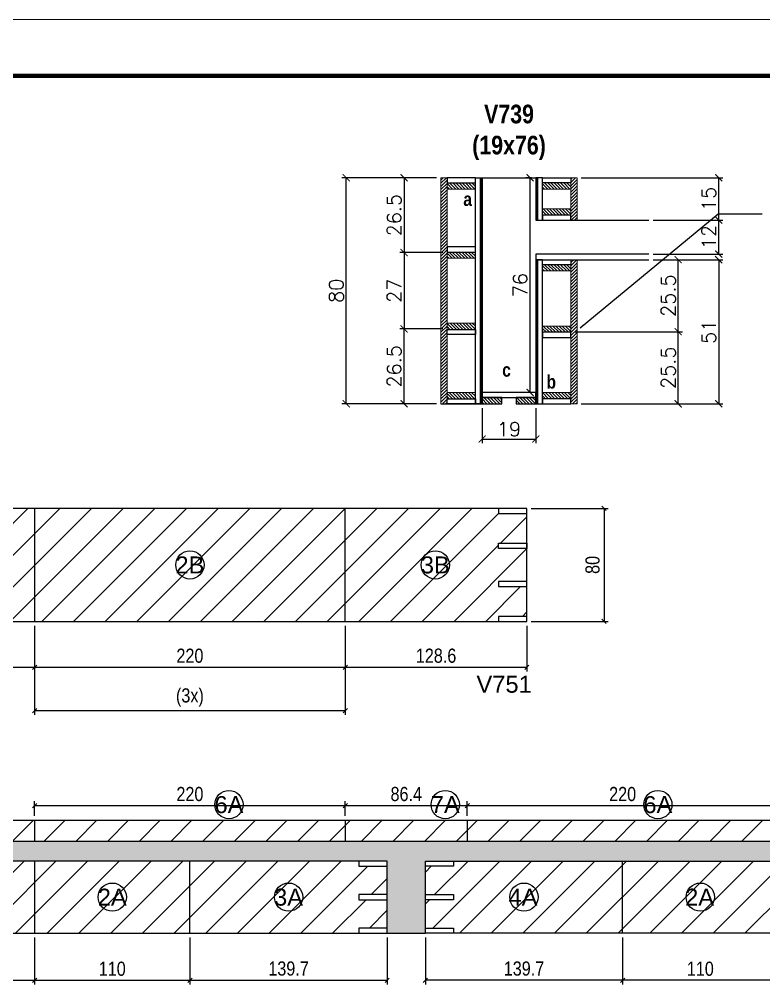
# Model space of a CAD drawing. Extents: x 3309 to 9563, y -2522 to 14608.
# Drawn here: x 6893 to 7420, y 7032 to 7716 of the extents above; entities that cross this region are included whole.
import ezdxf
from ezdxf.enums import TextEntityAlignment as Align

# ---------------------------------------------------------------- set-up
doc = ezdxf.new("R2010")
doc.units = 0
doc.header["$PDMODE"] = 35
doc.header["$PDSIZE"] = -10
doc.linetypes.add('DASHED', pattern=[0.75, 0.5, -0.25])
for name, color, linetype in [('5', 5, 'Continuous'), ('COTA', 241, 'Continuous'), ('detalhes', 4, 'Continuous'), ('NOMENCLATURA', 7, 'Continuous'), ('Painéis', 200, 'Continuous'), ('Romaneio', 10, 'Continuous'), ('SARR_2.2x7', 40, 'Continuous')]:
    doc.layers.add(name, color=color, linetype=linetype)
for name, color, linetype, lineweight in [('CONCRETO', 251, 'Continuous', 25), ('Folhas', 255, 'Continuous', 9), ('Hachura', 251, 'Continuous', 9), ('Madeira', 126, 'Continuous', 18), ('SARRAFO DE PRESSAO', 251, 'DASHED', 9)]:
    doc.layers.add(name, color=color, linetype=linetype, lineweight=lineweight)
doc.styles.add('ARIAL', font='arial.ttf')
doc.styles.add('COTA TECNICA', font='techl___.ttf', dxfattribs={"height": 10})
doc.styles.add('Romans', font='romans.shx')
doc.styles.get("Standard").update_dxf_attribs({"font": 'arial.ttf'})
doc.styles.add('TECNICA', font='techb___.ttf', dxfattribs={"height": 10})
doc.dimstyles.new('Cota Seção (2x)', dxfattribs={"dimtxt": 10, "dimasz": 5, "dimexe": 3, "dimexo": 3, "dimgap": 2, "dimtad": 3, "dimdec": 1, "dimlfac": 0.5, "dimzin": 12, "dimdsep": 46, "dimtxsty": 'Romans', "dimblk": 'ARCHTICK', "dimcen": 0, "dimclrd": 4, "dimclre": 4, "dimclrt": 1, "dimadec": 1, "dimazin": 3, "dimtfac": 1, "dimtdec": 1, "dimtmove": 0, "dimatfit": 3, "dimldrblk": 'OBLIQUE', "dimfxl": 1, "dimtolj": 1, "dimtzin": 12, "dimarcsym": 0})
doc.dimstyles.new('PAINEL', dxfattribs={"dimtxt": 10, "dimasz": 3, "dimexe": 3, "dimexo": 3, "dimgap": 3, "dimtad": 1, "dimdec": 1, "dimzin": 12, "dimdsep": 46, "dimtxsty": 'COTA TECNICA', "dimblk1": 'OBLIQUE', "dimblk2": 'OBLIQUE', "dimsah": 1, "dimcen": 0.9, "dimclrd": 4, "dimclre": 4, "dimclrt": 240, "dimadec": 1, "dimazin": 3, "dimtfac": 1, "dimtdec": 1, "dimtmove": 0, "dimatfit": 3, "dimfxl": 1, "dimtolj": 1, "dimtzin": 12, "dimarcsym": 0})
pattern_1 = [(315, (30181.3873, -633.3327), (1.12253202, 1.12253202), [])]

# ---------------------------------------------------------------- blocks, each defined once
blk = doc.blocks.new('9999999999')
at = {"layer": 'Folhas'}
blk.add_lwpolyline([(98138.98, 34190.21), (99623.98, 34190.21), (99623.98, 35240.21), (98138.98, 35240.21)], close=True, dxfattribs=at)
at = {"layer": 'Folhas', "color": 30, "const_width": 3}
blk.add_lwpolyline([(98213.98, 34230.21), (99583.98, 34230.21), (99583.98, 35200.21), (98213.98, 35200.21)], close=True, dxfattribs=at)
blk = doc.blocks.new('_ArchTick')
at = {"color": 0, "linetype": 'ByBlock', "const_width": 0.15}
blk.add_lwpolyline([(-0.5, -0.5), (0.5, 0.5)], dxfattribs=at)
blk = doc.blocks.new('*D3096')
at = {"layer": 'COTA', "color": 4, "lineweight": -2, "transparency": 16777216}
for p, q in [((7341.37, 7574.31), (7390.88, 7574.31)), ((7387.88, 7550.31), (7387.88, 7574.31)), ((7341.37, 7550.31), (7390.88, 7550.31))]:
    blk.add_line(p, q, dxfattribs=at)
at = {"layer": 'Defpoints', "color": 0, "transparency": 16777216}
for p in [(7338.37, 7574.31), (7387.88, 7574.31), (7338.37, 7550.31)]:
    blk.add_point(p, dxfattribs=at)
at = {"layer": 'COTA', "color": 4, "lineweight": -2, "transparency": 16777216, "xscale": 5, "yscale": 5, "zscale": 5}
for p, rotation in [((7387.88, 7574.31), 90), ((7387.88, 7550.31), 270)]:
    blk.add_blockref('_ArchTick', p, dxfattribs=dict(at, rotation=rotation))
at = {"layer": 'COTA', "color": 1, "transparency": 16777216, "insert": (7380.88, 7562.31), "char_height": 10, "attachment_point": 5, "rotation": 90, "style": 'Romans'}
blk.add_mtext('\\A1;12', dxfattribs=at)
blk = doc.blocks.new('_Oblique')
at = {"color": 0, "linetype": 'ByBlock', "lineweight": -2}
blk.add_line((-0.5, -0.5), (0.5, 0.5), dxfattribs=at)
blk = doc.blocks.new('*D3097')
at = {"layer": 'COTA', "color": 4, "lineweight": -2, "transparency": 16777216}
for p, q in [((7290.57, 7604.31), (7390.88, 7604.31)), ((7387.88, 7574.31), (7387.88, 7604.31)), ((7341.37, 7574.31), (7390.88, 7574.31))]:
    blk.add_line(p, q, dxfattribs=at)
at = {"layer": 'Defpoints', "color": 0, "transparency": 16777216}
for p in [(7287.57, 7604.31), (7387.88, 7604.31), (7338.37, 7574.31)]:
    blk.add_point(p, dxfattribs=at)
at = {"layer": 'COTA', "color": 4, "lineweight": -2, "transparency": 16777216, "xscale": 5, "yscale": 5, "zscale": 5}
for p, rotation in [((7387.88, 7604.31), 90), ((7387.88, 7574.31), 270)]:
    blk.add_blockref('_ArchTick', p, dxfattribs=dict(at, rotation=rotation))
at = {"layer": 'COTA', "color": 1, "transparency": 16777216, "insert": (7380.88, 7589.31), "char_height": 10, "attachment_point": 5, "rotation": 90, "style": 'Romans'}
blk.add_mtext('\\A1;15', dxfattribs=at)
blk = doc.blocks.new('*D3098')
at = {"layer": 'COTA', "color": 4, "lineweight": -2, "transparency": 16777216}
for p, q in [((7255.37, 7604.31), (7251.32, 7604.31)), ((7254.32, 7452.31), (7254.32, 7604.31)), ((7255.37, 7452.31), (7251.32, 7452.31))]:
    blk.add_line(p, q, dxfattribs=at)
at = {"layer": 'Defpoints', "color": 0, "transparency": 16777216}
for p in [(7254.32, 7604.31), (7258.37, 7604.31), (7258.37, 7452.31)]:
    blk.add_point(p, dxfattribs=at)
at = {"layer": 'COTA', "color": 4, "lineweight": -2, "transparency": 16777216, "xscale": 5, "yscale": 5, "zscale": 5}
for p, rotation in [((7254.32, 7604.31), 90), ((7254.32, 7452.31), 270)]:
    blk.add_blockref('_ArchTick', p, dxfattribs=dict(at, rotation=rotation))
at = {"layer": 'COTA', "color": 1, "transparency": 16777216, "insert": (7247.32, 7528.31), "char_height": 10, "attachment_point": 5, "rotation": 90, "style": 'Romans'}
blk.add_mtext('\\A1;76', dxfattribs=at)
blk = doc.blocks.new('*D3099')
at = {"layer": 'COTA', "color": 4, "lineweight": -2, "transparency": 16777216}
for p, q in [((7220.37, 7441.31), (7220.37, 7416.38)), ((7258.37, 7441.31), (7258.37, 7416.38)), ((7220.37, 7419.38), (7258.37, 7419.38))]:
    blk.add_line(p, q, dxfattribs=at)
at = {"layer": 'Defpoints', "color": 0, "transparency": 16777216}
for p in [(7220.37, 7444.31), (7258.37, 7444.31), (7258.37, 7419.38)]:
    blk.add_point(p, dxfattribs=at)
at = {"layer": 'COTA', "color": 4, "lineweight": -2, "transparency": 16777216, "xscale": 5, "yscale": 5, "zscale": 5, "rotation": 180}
blk.add_blockref('_ArchTick', (7220.37, 7419.38), dxfattribs=at)
at = {"layer": 'COTA', "color": 4, "lineweight": -2, "transparency": 16777216, "xscale": 5, "yscale": 5, "zscale": 5}
blk.add_blockref('_ArchTick', (7258.37, 7419.38), dxfattribs=at)
at = {"layer": 'COTA', "color": 1, "transparency": 16777216, "insert": (7239.37, 7426.38), "char_height": 10, "attachment_point": 5, "style": 'Romans'}
blk.add_mtext('\\A1;19', dxfattribs=at)
blk = doc.blocks.new('*D3100')
at = {"layer": 'COTA', "color": 4, "lineweight": -2, "transparency": 16777216}
for p, q in [((7341.37, 7546.31), (7390.88, 7546.31)), ((7387.88, 7546.31), (7387.88, 7444.31)), ((7290.57, 7444.31), (7390.88, 7444.31))]:
    blk.add_line(p, q, dxfattribs=at)
at = {"layer": 'Defpoints', "color": 0, "transparency": 16777216}
for p in [(7338.37, 7546.31), (7287.57, 7444.31), (7387.88, 7444.31)]:
    blk.add_point(p, dxfattribs=at)
at = {"layer": 'COTA', "color": 4, "lineweight": -2, "transparency": 16777216, "xscale": 5, "yscale": 5, "zscale": 5}
for p, rotation in [((7387.88, 7546.31), 90), ((7387.88, 7444.31), 270)]:
    blk.add_blockref('_ArchTick', p, dxfattribs=dict(at, rotation=rotation))
at = {"layer": 'COTA', "color": 1, "transparency": 16777216, "insert": (7380.88, 7495.31), "char_height": 10, "attachment_point": 5, "rotation": 90, "style": 'Romans'}
blk.add_mtext('\\A1;51', dxfattribs=at)
blk = doc.blocks.new('*D3101')
at = {"layer": 'COTA', "color": 4, "lineweight": -2, "transparency": 16777216}
for p, q in [((7286.17, 7495.31), (7362.19, 7495.31)), ((7359.19, 7444.31), (7359.19, 7495.31)), ((7290.57, 7444.31), (7362.19, 7444.31))]:
    blk.add_line(p, q, dxfattribs=at)
at = {"layer": 'Defpoints', "color": 0, "transparency": 16777216}
for p in [(7283.17, 7495.31), (7359.19, 7495.31), (7287.57, 7444.31)]:
    blk.add_point(p, dxfattribs=at)
at = {"layer": 'COTA', "color": 4, "lineweight": -2, "transparency": 16777216, "xscale": 5, "yscale": 5, "zscale": 5}
for p, rotation in [((7359.19, 7495.31), 90), ((7359.19, 7444.31), 270)]:
    blk.add_blockref('_ArchTick', p, dxfattribs=dict(at, rotation=rotation))
at = {"layer": 'COTA', "color": 1, "transparency": 16777216, "insert": (7352.19, 7469.81), "char_height": 10, "attachment_point": 5, "rotation": 90, "style": 'Romans'}
blk.add_mtext('\\A1;25.5', dxfattribs=at)
blk = doc.blocks.new('*D3102')
at = {"layer": 'COTA', "color": 4, "lineweight": -2, "transparency": 16777216}
for p, q in [((7341.37, 7546.31), (7362.19, 7546.31)), ((7359.19, 7495.31), (7359.19, 7546.31)), ((7286.17, 7495.31), (7362.19, 7495.31))]:
    blk.add_line(p, q, dxfattribs=at)
at = {"layer": 'Defpoints', "color": 0, "transparency": 16777216}
for p in [(7338.37, 7546.31), (7359.19, 7546.31), (7283.17, 7495.31)]:
    blk.add_point(p, dxfattribs=at)
at = {"layer": 'COTA', "color": 4, "lineweight": -2, "transparency": 16777216, "xscale": 5, "yscale": 5, "zscale": 5}
for p, rotation in [((7359.19, 7546.31), 90), ((7359.19, 7495.31), 270)]:
    blk.add_blockref('_ArchTick', p, dxfattribs=dict(at, rotation=rotation))
at = {"layer": 'COTA', "color": 1, "transparency": 16777216, "insert": (7352.19, 7520.81), "char_height": 10, "attachment_point": 5, "rotation": 90, "style": 'Romans'}
blk.add_mtext('\\A1;25.5', dxfattribs=at)
blk = doc.blocks.new('*D3103')
at = {"layer": 'COTA', "color": 4, "lineweight": -2, "transparency": 16777216}
for p, q in [((7188.17, 7604.31), (7121.13, 7604.31)), ((7124.13, 7444.31), (7124.13, 7604.31)), ((7188.17, 7444.31), (7121.13, 7444.31))]:
    blk.add_line(p, q, dxfattribs=at)
at = {"layer": 'Defpoints', "color": 0, "transparency": 16777216}
for p in [(7124.13, 7604.31), (7191.17, 7604.31), (7191.17, 7444.31)]:
    blk.add_point(p, dxfattribs=at)
at = {"layer": 'COTA', "color": 4, "lineweight": -2, "transparency": 16777216, "xscale": 5, "yscale": 5, "zscale": 5}
for p, rotation in [((7124.13, 7604.31), 90), ((7124.13, 7444.31), 270)]:
    blk.add_blockref('_ArchTick', p, dxfattribs=dict(at, rotation=rotation))
at = {"layer": 'COTA', "color": 1, "transparency": 16777216, "insert": (7117.13, 7524.31), "char_height": 10, "attachment_point": 5, "rotation": 90, "style": 'Romans'}
blk.add_mtext('\\A1;80', dxfattribs=at)
blk = doc.blocks.new('*D3104')
at = {"layer": 'COTA', "color": 4, "lineweight": -2, "transparency": 16777216}
for p, q in [((7192.57, 7497.31), (7162.12, 7497.31)), ((7165.12, 7444.31), (7165.12, 7497.31)), ((7188.17, 7444.31), (7162.12, 7444.31))]:
    blk.add_line(p, q, dxfattribs=at)
at = {"layer": 'Defpoints', "color": 0, "transparency": 16777216}
for p in [(7165.12, 7497.31), (7195.57, 7497.31), (7191.17, 7444.31)]:
    blk.add_point(p, dxfattribs=at)
at = {"layer": 'COTA', "color": 4, "lineweight": -2, "transparency": 16777216, "xscale": 5, "yscale": 5, "zscale": 5}
for p, rotation in [((7165.12, 7497.31), 90), ((7165.12, 7444.31), 270)]:
    blk.add_blockref('_ArchTick', p, dxfattribs=dict(at, rotation=rotation))
at = {"layer": 'COTA', "color": 1, "transparency": 16777216, "insert": (7158.12, 7470.81), "char_height": 10, "attachment_point": 5, "rotation": 90, "style": 'Romans'}
blk.add_mtext('\\A1;26.5', dxfattribs=at)
blk = doc.blocks.new('*D3105')
at = {"layer": 'COTA', "color": 4, "lineweight": -2, "transparency": 16777216}
for p, q in [((7188.17, 7604.31), (7162.12, 7604.31)), ((7165.12, 7604.31), (7165.12, 7551.31)), ((7192.57, 7551.31), (7162.12, 7551.31))]:
    blk.add_line(p, q, dxfattribs=at)
at = {"layer": 'Defpoints', "color": 0, "transparency": 16777216}
for p in [(7191.17, 7604.31), (7165.12, 7551.31), (7195.57, 7551.31)]:
    blk.add_point(p, dxfattribs=at)
at = {"layer": 'COTA', "color": 4, "lineweight": -2, "transparency": 16777216, "xscale": 5, "yscale": 5, "zscale": 5}
for p, rotation in [((7165.12, 7604.31), 90), ((7165.12, 7551.31), 270)]:
    blk.add_blockref('_ArchTick', p, dxfattribs=dict(at, rotation=rotation))
at = {"layer": 'COTA', "color": 1, "transparency": 16777216, "insert": (7158.12, 7577.81), "char_height": 10, "attachment_point": 5, "rotation": 90, "style": 'Romans'}
blk.add_mtext('\\A1;26.5', dxfattribs=at)
blk = doc.blocks.new('*D3106')
at = {"layer": 'COTA', "color": 4, "lineweight": -2, "transparency": 16777216}
for p, q in [((7192.57, 7551.31), (7162.12, 7551.31)), ((7165.12, 7551.31), (7165.12, 7497.31)), ((7192.57, 7497.31), (7162.12, 7497.31))]:
    blk.add_line(p, q, dxfattribs=at)
at = {"layer": 'Defpoints', "color": 0, "transparency": 16777216}
for p in [(7195.57, 7551.31), (7165.12, 7497.31), (7195.57, 7497.31)]:
    blk.add_point(p, dxfattribs=at)
at = {"layer": 'COTA', "color": 4, "lineweight": -2, "transparency": 16777216, "xscale": 5, "yscale": 5, "zscale": 5}
for p, rotation in [((7165.12, 7551.31), 90), ((7165.12, 7497.31), 270)]:
    blk.add_blockref('_ArchTick', p, dxfattribs=dict(at, rotation=rotation))
at = {"layer": 'COTA', "color": 1, "transparency": 16777216, "insert": (7158.12, 7524.31), "char_height": 10, "attachment_point": 5, "rotation": 90, "style": 'Romans'}
blk.add_mtext('\\A1;27', dxfattribs=at)
blk = doc.blocks.new('*D3107')
at = {"layer": 'COTA', "color": 4, "lineweight": -2, "transparency": 16777216}
for p, q in [((6683.45, 7287.27), (6683.45, 7254.83)), ((6903.45, 7287.27), (6903.45, 7254.83)), ((6683.45, 7257.83), (6903.45, 7257.83))]:
    blk.add_line(p, q, dxfattribs=at)
at = {"layer": 'Defpoints', "color": 0, "transparency": 16777216}
for p in [(6683.45, 7290.27), (6903.45, 7290.27), (6903.45, 7257.83)]:
    blk.add_point(p, dxfattribs=at)
at = {"layer": 'COTA', "color": 4, "lineweight": -2, "transparency": 16777216, "xscale": 3, "yscale": 3, "zscale": 3, "rotation": 180}
blk.add_blockref('_Oblique', (6683.45, 7257.83), dxfattribs=at)
at = {"layer": 'COTA', "color": 4, "lineweight": -2, "transparency": 16777216, "xscale": 3, "yscale": 3, "zscale": 3}
blk.add_blockref('_Oblique', (6903.45, 7257.83), dxfattribs=at)
at = {"layer": 'COTA', "color": 240, "transparency": 16777216, "insert": (6793.45, 7265.93), "char_height": 10, "attachment_point": 5, "style": 'COTA TECNICA'}
blk.add_mtext('\\A1;220', dxfattribs=at)
blk = doc.blocks.new('*D3108')
at = {"layer": 'COTA', "color": 4, "lineweight": -2, "transparency": 16777216}
for p, q in [((7123.45, 7287.27), (7123.45, 7254.83)), ((7252.05, 7287.27), (7252.05, 7254.83)), ((7123.45, 7257.83), (7252.05, 7257.83))]:
    blk.add_line(p, q, dxfattribs=at)
at = {"layer": 'Defpoints', "color": 0, "transparency": 16777216}
for p in [(7123.45, 7290.27), (7252.05, 7290.27), (7252.05, 7257.83)]:
    blk.add_point(p, dxfattribs=at)
at = {"layer": 'COTA', "color": 4, "lineweight": -2, "transparency": 16777216, "xscale": 3, "yscale": 3, "zscale": 3, "rotation": 180}
blk.add_blockref('_Oblique', (7123.45, 7257.83), dxfattribs=at)
at = {"layer": 'COTA', "color": 4, "lineweight": -2, "transparency": 16777216, "xscale": 3, "yscale": 3, "zscale": 3}
blk.add_blockref('_Oblique', (7252.05, 7257.83), dxfattribs=at)
at = {"layer": 'COTA', "color": 240, "transparency": 16777216, "insert": (7187.75, 7265.95), "char_height": 10, "attachment_point": 5, "style": 'COTA TECNICA'}
blk.add_mtext('\\A1;128.6', dxfattribs=at)
blk = doc.blocks.new('*D3109')
at = {"layer": 'COTA', "color": 4, "lineweight": -2, "transparency": 16777216}
for p, q in [((6903.45, 7287.27), (6903.45, 7254.83)), ((7123.45, 7287.27), (7123.45, 7254.83)), ((6903.45, 7257.83), (7123.45, 7257.83))]:
    blk.add_line(p, q, dxfattribs=at)
at = {"layer": 'Defpoints', "color": 0, "transparency": 16777216}
for p in [(6903.45, 7290.27), (7123.45, 7290.27), (7123.45, 7257.83)]:
    blk.add_point(p, dxfattribs=at)
at = {"layer": 'COTA', "color": 4, "lineweight": -2, "transparency": 16777216, "xscale": 3, "yscale": 3, "zscale": 3, "rotation": 180}
blk.add_blockref('_Oblique', (6903.45, 7257.83), dxfattribs=at)
at = {"layer": 'COTA', "color": 4, "lineweight": -2, "transparency": 16777216, "xscale": 3, "yscale": 3, "zscale": 3}
blk.add_blockref('_Oblique', (7123.45, 7257.83), dxfattribs=at)
at = {"layer": 'COTA', "color": 240, "transparency": 16777216, "insert": (7013.45, 7265.93), "char_height": 10, "attachment_point": 5, "style": 'COTA TECNICA'}
blk.add_mtext('\\A1;220', dxfattribs=at)
blk = doc.blocks.new('*D3110')
at = {"layer": 'COTA', "color": 4, "lineweight": -2, "transparency": 16777216}
for p, q in [((6903.45, 7287.27), (6903.45, 7224.18)), ((7123.45, 7287.27), (7123.45, 7224.18)), ((6903.45, 7227.18), (7123.45, 7227.18))]:
    blk.add_line(p, q, dxfattribs=at)
at = {"layer": 'Defpoints', "color": 0, "transparency": 16777216}
for p in [(6903.45, 7290.27), (7123.45, 7290.27), (7123.45, 7227.18)]:
    blk.add_point(p, dxfattribs=at)
at = {"layer": 'COTA', "color": 4, "lineweight": -2, "transparency": 16777216, "xscale": 3, "yscale": 3, "zscale": 3, "rotation": 180}
blk.add_blockref('_Oblique', (6903.45, 7227.18), dxfattribs=at)
at = {"layer": 'COTA', "color": 4, "lineweight": -2, "transparency": 16777216, "xscale": 3, "yscale": 3, "zscale": 3}
blk.add_blockref('_Oblique', (7123.45, 7227.18), dxfattribs=at)
at = {"layer": 'COTA', "color": 240, "transparency": 16777216, "insert": (7013.45, 7236.4), "char_height": 10, "attachment_point": 5, "style": 'COTA TECNICA'}
blk.add_mtext('\\A1;(3x)', dxfattribs=at)
blk = doc.blocks.new('*D3111')
at = {"layer": 'COTA', "color": 4, "lineweight": -2, "transparency": 16777216}
for p, q in [((7255.05, 7370.27), (7309.7, 7370.27)), ((7306.7, 7370.27), (7306.7, 7290.27)), ((7255.05, 7290.27), (7309.7, 7290.27))]:
    blk.add_line(p, q, dxfattribs=at)
at = {"layer": 'Defpoints', "color": 0, "transparency": 16777216}
for p in [(7252.05, 7370.27), (7252.05, 7290.27), (7306.7, 7290.27)]:
    blk.add_point(p, dxfattribs=at)
at = {"layer": 'COTA', "color": 4, "lineweight": -2, "transparency": 16777216, "xscale": 3, "yscale": 3, "zscale": 3}
for p, rotation in [((7306.7, 7370.27), 90), ((7306.7, 7290.27), 270)]:
    blk.add_blockref('_Oblique', p, dxfattribs=dict(at, rotation=rotation))
at = {"layer": 'COTA', "color": 240, "transparency": 16777216, "insert": (7298.58, 7330.27), "char_height": 10, "attachment_point": 5, "rotation": 90, "style": 'COTA TECNICA'}
blk.add_mtext('\\A1;80', dxfattribs=at)
blk = doc.blocks.new('*D3112')
at = {"layer": 'COTA', "color": 4, "lineweight": -2, "transparency": 16777216}
for p, q in [((6683.45, 7066.62), (6683.45, 7033.28)), ((6903.45, 7066.62), (6903.45, 7033.28)), ((6683.45, 7036.28), (6903.45, 7036.28))]:
    blk.add_line(p, q, dxfattribs=at)
at = {"layer": 'Defpoints', "color": 0, "transparency": 16777216}
for p in [(6683.45, 7069.62), (6903.45, 7069.62), (6903.45, 7036.28)]:
    blk.add_point(p, dxfattribs=at)
at = {"layer": 'COTA', "color": 4, "lineweight": -2, "transparency": 16777216, "xscale": 3, "yscale": 3, "zscale": 3, "rotation": 180}
blk.add_blockref('_Oblique', (6683.45, 7036.28), dxfattribs=at)
at = {"layer": 'COTA', "color": 4, "lineweight": -2, "transparency": 16777216, "xscale": 3, "yscale": 3, "zscale": 3}
blk.add_blockref('_Oblique', (6903.45, 7036.28), dxfattribs=at)
at = {"layer": 'COTA', "color": 240, "transparency": 16777216, "insert": (6793.45, 7044.38), "char_height": 10, "attachment_point": 5, "style": 'COTA TECNICA'}
blk.add_mtext('\\A1;220', dxfattribs=at)
blk = doc.blocks.new('*D3113')
at = {"layer": 'COTA', "color": 4, "lineweight": -2, "transparency": 16777216}
for p, q in [((7013.45, 7066.62), (7013.45, 7033.28)), ((7153.15, 7066.62), (7153.15, 7033.28)), ((7013.45, 7036.28), (7153.15, 7036.28))]:
    blk.add_line(p, q, dxfattribs=at)
at = {"layer": 'Defpoints', "color": 0, "transparency": 16777216}
for p in [(7013.45, 7069.62), (7153.15, 7069.62), (7153.15, 7036.28)]:
    blk.add_point(p, dxfattribs=at)
at = {"layer": 'COTA', "color": 4, "lineweight": -2, "transparency": 16777216, "xscale": 3, "yscale": 3, "zscale": 3, "rotation": 180}
blk.add_blockref('_Oblique', (7013.45, 7036.28), dxfattribs=at)
at = {"layer": 'COTA', "color": 4, "lineweight": -2, "transparency": 16777216, "xscale": 3, "yscale": 3, "zscale": 3}
blk.add_blockref('_Oblique', (7153.15, 7036.28), dxfattribs=at)
at = {"layer": 'COTA', "color": 240, "transparency": 16777216, "insert": (7083.3, 7044.53), "char_height": 10, "attachment_point": 5, "style": 'COTA TECNICA'}
blk.add_mtext('\\A1;139.7', dxfattribs=at)
blk = doc.blocks.new('*D3114')
at = {"layer": 'COTA', "color": 4, "lineweight": -2, "transparency": 16777216}
for p, q in [((6903.45, 7066.62), (6903.45, 7033.28)), ((7013.45, 7066.62), (7013.45, 7033.28)), ((6903.45, 7036.28), (7013.45, 7036.28))]:
    blk.add_line(p, q, dxfattribs=at)
at = {"layer": 'Defpoints', "color": 0, "transparency": 16777216}
for p in [(6903.45, 7069.62), (7013.45, 7069.62), (7013.45, 7036.28)]:
    blk.add_point(p, dxfattribs=at)
at = {"layer": 'COTA', "color": 4, "lineweight": -2, "transparency": 16777216, "xscale": 3, "yscale": 3, "zscale": 3, "rotation": 180}
blk.add_blockref('_Oblique', (6903.45, 7036.28), dxfattribs=at)
at = {"layer": 'COTA', "color": 4, "lineweight": -2, "transparency": 16777216, "xscale": 3, "yscale": 3, "zscale": 3}
blk.add_blockref('_Oblique', (7013.45, 7036.28), dxfattribs=at)
at = {"layer": 'COTA', "color": 240, "transparency": 16777216, "insert": (6958.45, 7044.38), "char_height": 10, "attachment_point": 5, "style": 'COTA TECNICA'}
blk.add_mtext('\\A1;110', dxfattribs=at)
blk = doc.blocks.new('*D3116')
at = {"layer": 'COTA', "color": 4, "lineweight": -2, "transparency": 16777216}
for p, q in [((7180.15, 7066.62), (7180.15, 7033.28)), ((7319.85, 7066.62), (7319.85, 7033.28)), ((7319.85, 7036.28), (7180.15, 7036.28))]:
    blk.add_line(p, q, dxfattribs=at)
at = {"layer": 'Defpoints', "color": 0, "transparency": 16777216}
for p in [(7180.15, 7069.62), (7319.85, 7069.62), (7180.15, 7036.28)]:
    blk.add_point(p, dxfattribs=at)
at = {"layer": 'COTA', "color": 4, "lineweight": -2, "transparency": 16777216, "xscale": 3, "yscale": 3, "zscale": 3, "rotation": 180}
blk.add_blockref('_Oblique', (7180.15, 7036.28), dxfattribs=at)
at = {"layer": 'COTA', "color": 4, "lineweight": -2, "transparency": 16777216, "xscale": 3, "yscale": 3, "zscale": 3}
blk.add_blockref('_Oblique', (7319.85, 7036.28), dxfattribs=at)
at = {"layer": 'COTA', "color": 240, "transparency": 16777216, "insert": (7250, 7044.53), "char_height": 10, "attachment_point": 5, "style": 'COTA TECNICA'}
blk.add_mtext('\\A1;139.7', dxfattribs=at)
blk = doc.blocks.new('*D3117')
at = {"layer": 'COTA', "color": 4, "lineweight": -2, "transparency": 16777216}
for p, q in [((7319.85, 7066.62), (7319.85, 7033.28)), ((7429.85, 7066.62), (7429.85, 7033.28)), ((7429.85, 7036.28), (7319.85, 7036.28))]:
    blk.add_line(p, q, dxfattribs=at)
at = {"layer": 'Defpoints', "color": 0, "transparency": 16777216}
for p in [(7319.85, 7069.62), (7429.85, 7069.62), (7319.85, 7036.28)]:
    blk.add_point(p, dxfattribs=at)
at = {"layer": 'COTA', "color": 4, "lineweight": -2, "transparency": 16777216, "xscale": 3, "yscale": 3, "zscale": 3, "rotation": 180}
blk.add_blockref('_Oblique', (7319.85, 7036.28), dxfattribs=at)
at = {"layer": 'COTA', "color": 4, "lineweight": -2, "transparency": 16777216, "xscale": 3, "yscale": 3, "zscale": 3}
blk.add_blockref('_Oblique', (7429.85, 7036.28), dxfattribs=at)
at = {"layer": 'COTA', "color": 240, "transparency": 16777216, "insert": (7374.85, 7044.38), "char_height": 10, "attachment_point": 5, "style": 'COTA TECNICA'}
blk.add_mtext('\\A1;110', dxfattribs=at)
blk = doc.blocks.new('*D3122')
at = {"layer": 'COTA', "color": 4, "lineweight": -2, "transparency": 16777216}
for p, q in [((6903.45, 7152.62), (6903.45, 7162.94)), ((7123.45, 7152.62), (7123.45, 7162.94)), ((6903.45, 7159.94), (7123.45, 7159.94))]:
    blk.add_line(p, q, dxfattribs=at)
at = {"layer": 'Defpoints', "color": 0, "transparency": 16777216}
for p in [(7123.45, 7159.94), (6903.45, 7149.62), (7123.45, 7149.62)]:
    blk.add_point(p, dxfattribs=at)
at = {"layer": 'COTA', "color": 4, "lineweight": -2, "transparency": 16777216, "xscale": 3, "yscale": 3, "zscale": 3, "rotation": 180}
blk.add_blockref('_Oblique', (6903.45, 7159.94), dxfattribs=at)
at = {"layer": 'COTA', "color": 4, "lineweight": -2, "transparency": 16777216, "xscale": 3, "yscale": 3, "zscale": 3}
blk.add_blockref('_Oblique', (7123.45, 7159.94), dxfattribs=at)
at = {"layer": 'COTA', "color": 240, "transparency": 16777216, "insert": (7013.45, 7168.04), "char_height": 10, "attachment_point": 5, "style": 'COTA TECNICA'}
blk.add_mtext('\\A1;220', dxfattribs=at)
blk = doc.blocks.new('*D3123')
at = {"layer": 'COTA', "color": 4, "lineweight": -2, "transparency": 16777216}
for p, q in [((7123.45, 7152.62), (7123.45, 7162.94)), ((7209.85, 7152.62), (7209.85, 7162.94)), ((7123.45, 7159.94), (7209.85, 7159.94))]:
    blk.add_line(p, q, dxfattribs=at)
at = {"layer": 'Defpoints', "color": 0, "transparency": 16777216}
for p in [(7209.85, 7159.94), (7123.45, 7149.62), (7209.85, 7149.62)]:
    blk.add_point(p, dxfattribs=at)
at = {"layer": 'COTA', "color": 4, "lineweight": -2, "transparency": 16777216, "xscale": 3, "yscale": 3, "zscale": 3, "rotation": 180}
blk.add_blockref('_Oblique', (7123.45, 7159.94), dxfattribs=at)
at = {"layer": 'COTA', "color": 4, "lineweight": -2, "transparency": 16777216, "xscale": 3, "yscale": 3, "zscale": 3}
blk.add_blockref('_Oblique', (7209.85, 7159.94), dxfattribs=at)
at = {"layer": 'COTA', "color": 240, "transparency": 16777216, "insert": (7166.65, 7168.06), "char_height": 10, "attachment_point": 5, "style": 'COTA TECNICA'}
blk.add_mtext('\\A1;86.4', dxfattribs=at)
blk = doc.blocks.new('*D3124')
at = {"layer": 'COTA', "color": 4, "lineweight": -2, "transparency": 16777216}
for p, q in [((7209.85, 7152.62), (7209.85, 7162.94)), ((7429.85, 7152.62), (7429.85, 7162.94)), ((7209.85, 7159.94), (7429.85, 7159.94))]:
    blk.add_line(p, q, dxfattribs=at)
at = {"layer": 'Defpoints', "color": 0, "transparency": 16777216}
for p in [(7429.85, 7159.94), (7209.85, 7149.62), (7429.85, 7149.62)]:
    blk.add_point(p, dxfattribs=at)
at = {"layer": 'COTA', "color": 4, "lineweight": -2, "transparency": 16777216, "xscale": 3, "yscale": 3, "zscale": 3, "rotation": 180}
blk.add_blockref('_Oblique', (7209.85, 7159.94), dxfattribs=at)
at = {"layer": 'COTA', "color": 4, "lineweight": -2, "transparency": 16777216, "xscale": 3, "yscale": 3, "zscale": 3}
blk.add_blockref('_Oblique', (7429.85, 7159.94), dxfattribs=at)
at = {"layer": 'COTA', "color": 240, "transparency": 16777216, "insert": (7319.85, 7168.04), "char_height": 10, "attachment_point": 5, "style": 'COTA TECNICA'}
blk.add_mtext('\\A1;220', dxfattribs=at)

msp = doc.modelspace()

# ---------------------------------------------------------------- hatches: boundary and pattern name
at = {"layer": 'COTA'}
h = msp.add_hatch(dxfattribs=at)
h.set_pattern_fill('AR-CONC', color=256, scale=0.03)
h.paths.add_polyline_path([(7180.15, 7120.62), (7200.15, 7120.62), (7649.85, 7120.62), (7649.85, 7134.62), (7629.85, 7134.62), (6683.45, 7134.62), (6683.45, 7120.62), (6703.45, 7120.62), (7153.15, 7120.62), (7153.15, 7117.02), (7153.15, 7069.62), (7180.15, 7069.62), (7180.15, 7073.22)])
at = {"layer": 'Hachura'}
h = msp.add_hatch(dxfattribs=at)
h.set_pattern_fill('ANSI31', color=256, scale=0.5, angle=180, style=0)
h.set_pattern_definition([(225, (-1038.4745, -15289.507), (1.12253202, -1.12253202), [])])
h.paths.add_polyline_path([(7191.17, 7604.31), (7195.57, 7604.31), (7195.57, 7444.31), (7191.17, 7444.31)])
h = msp.add_hatch(dxfattribs=at)
h.set_pattern_fill('ANSI31', color=256, scale=0.5, angle=270, style=0)
h.set_pattern_definition(pattern_1)
h.paths.add_polyline_path([(7195.57, 7596.31), (7195.57, 7600.71), (7215.57, 7600.71), (7215.57, 7596.31)])
h = msp.add_hatch(dxfattribs=at)
h.set_pattern_fill('ANSI31', color=256, scale=0.5, angle=270, style=0)
h.set_pattern_definition(pattern_1)
h.paths.add_polyline_path([(7283.17, 7596.31), (7283.17, 7600.71), (7263.17, 7600.71), (7263.17, 7596.31)])
h = msp.add_hatch(dxfattribs=at)
h.set_pattern_fill('ANSI31', color=256, scale=0.5, angle=180, style=0)
h.set_pattern_definition([(225, (-1038.4745, -15367.507), (1.12253202, -1.12253202), [])])
h.paths.add_polyline_path([(7287.57, 7604.31), (7283.17, 7604.31), (7283.17, 7574.31), (7287.57, 7574.31)])
h = msp.add_hatch(dxfattribs=at)
h.set_pattern_fill('ANSI31', color=256, scale=0.5, angle=270, style=0)
h.set_pattern_definition([(315, (30181.3873, -585.3327), (1.12253202, 1.12253202), [])])
h.paths.add_polyline_path([(7283.17, 7582.31), (7283.17, 7577.91), (7263.17, 7577.91), (7263.17, 7582.31)])
h = msp.add_hatch(dxfattribs=at)
h.set_pattern_fill('ANSI31', color=256, scale=0.5, angle=270, style=0)
h.set_pattern_definition([(315, (30181.3873, -496.3327), (1.12253202, 1.12253202), [])])
h.paths.add_polyline_path([(7195.57, 7547.31), (7195.57, 7551.71), (7215.57, 7551.71), (7215.57, 7547.31)])
h = msp.add_hatch(dxfattribs=at)
h.set_pattern_fill('ANSI31', color=256, scale=0.5, angle=180, style=0)
h.set_pattern_definition([(225, (-1038.4745, -15417.507), (1.12253202, -1.12253202), [])])
h.paths.add_polyline_path([(7287.57, 7546.31), (7283.17, 7546.31), (7283.17, 7444.31), (7287.57, 7444.31)])
h = msp.add_hatch(dxfattribs=at)
h.set_pattern_fill('ANSI31', color=256, scale=0.5, angle=270, style=0)
h.set_pattern_definition([(315, (30181.3873, -691.3327), (1.12253202, 1.12253202), [])])
h.paths.add_polyline_path([(7283.17, 7538.31), (7283.17, 7542.71), (7263.17, 7542.71), (7263.17, 7538.31)])
h = msp.add_hatch(dxfattribs=at)
h.set_pattern_fill('ANSI31', color=256, scale=0.5, angle=270, style=0)
h.set_pattern_definition([(315, (30181.3873, -494.3327), (1.12253202, 1.12253202), [])])
h.paths.add_polyline_path([(7195.57, 7501.31), (7195.57, 7496.91), (7215.57, 7496.91), (7215.57, 7501.31)])
h = msp.add_hatch(dxfattribs=at)
h.set_pattern_fill('ANSI31', color=256, scale=0.5, angle=270, style=0)
h.set_pattern_definition([(315, (30181.3873, -668.3327), (1.12253202, 1.12253202), [])])
h.paths.add_polyline_path([(7283.17, 7499.31), (7283.17, 7494.91), (7263.17, 7494.91), (7263.17, 7499.31)])
h = msp.add_hatch(dxfattribs=at)
h.set_pattern_fill('ANSI31', color=256, scale=0.5, angle=270, style=0)
h.set_pattern_definition([(315, (30181.3873, -685.3327), (1.12253202, 1.12253202), [])])
h.paths.add_polyline_path([(7195.57, 7452.31), (7195.57, 7447.91), (7215.57, 7447.91), (7215.57, 7452.31)])
h = msp.add_hatch(dxfattribs=at)
h.set_pattern_fill('ANSI31', color=256, scale=0.5, angle=270, style=0)
h.set_pattern_definition([(315, (30181.3873, -765.3327), (1.12253202, 1.12253202), [])])
h.paths.add_polyline_path([(7283.17, 7452.31), (7283.17, 7447.91), (7263.17, 7447.91), (7263.17, 7452.31)])
at = {"layer": 'Hachura', "linetype": 'ByBlock'}
h = msp.add_hatch(dxfattribs=at)
h.set_pattern_fill('ANSI31', color=256, scale=5)
h.paths.add_polyline_path([(6903.45, 7370.27), (6703.45, 7370.27), (6703.45, 7366.67), (6683.45, 7366.67), (6683.45, 7345.57), (6703.45, 7345.57), (6703.45, 7341.97), (6683.45, 7341.97), (6683.45, 7318.57), (6703.45, 7318.57), (6703.45, 7314.97), (6683.45, 7314.97), (6683.45, 7293.87), (6703.45, 7293.87), (6703.45, 7290.27), (6903.45, 7290.27)])
h.paths.add_polyline_path([(7123.45, 7370.27), (6903.45, 7370.27), (6903.45, 7290.27), (7123.45, 7290.27)])
h.paths.add_polyline_path([(7252.05, 7341.97), (7232.05, 7341.97), (7232.05, 7345.57), (7252.05, 7345.57), (7252.05, 7366.67), (7232.05, 7366.67), (7232.05, 7370.27), (7123.45, 7370.27), (7123.45, 7290.27), (7232.05, 7290.27), (7232.05, 7293.87), (7252.05, 7293.87), (7252.05, 7314.97), (7232.05, 7314.97), (7232.05, 7318.57), (7252.05, 7318.57)])
h.paths.add_polyline_path([(6903.45, 7120.62), (6703.45, 7120.62), (6703.45, 7117.02), (6683.45, 7117.02), (6683.45, 7096.92), (6703.45, 7096.92), (6703.45, 7093.32), (6683.45, 7093.32), (6683.45, 7073.22), (6703.45, 7073.22), (6703.45, 7069.62), (6903.45, 7069.62)])
h.paths.add_polyline_path([(7013.45, 7120.62), (6903.45, 7120.62), (6903.45, 7069.62), (7013.45, 7069.62)])
h.paths.add_polyline_path([(7153.15, 7117.02), (7133.15, 7117.02), (7133.15, 7120.62), (7013.45, 7120.62), (7013.45, 7069.62), (7133.15, 7069.62), (7133.15, 7073.22), (7153.15, 7073.22), (7153.15, 7093.32), (7133.15, 7093.32), (7133.15, 7096.92), (7153.15, 7096.92)])
h.paths.add_polyline_path([(7319.85, 7120.62), (7200.15, 7120.62), (7200.15, 7117.02), (7180.15, 7117.02), (7180.15, 7096.92), (7200.15, 7096.92), (7200.15, 7093.32), (7180.15, 7093.32), (7180.15, 7073.22), (7200.15, 7073.22), (7200.15, 7069.62), (7319.85, 7069.62)])
h.paths.add_polyline_path([(7429.85, 7120.62), (7319.85, 7120.62), (7319.85, 7069.62), (7429.85, 7069.62)])
h.paths.add_polyline_path([(7649.85, 7117.02), (7629.85, 7117.02), (7629.85, 7120.62), (7429.85, 7120.62), (7429.85, 7069.62), (7629.85, 7069.62), (7629.85, 7073.22), (7649.85, 7073.22), (7649.85, 7093.32), (7629.85, 7093.32), (7629.85, 7096.92), (7649.85, 7096.92)])
h.paths.add_polyline_path([(7649.85, 7146.02), (7629.85, 7146.02), (7629.85, 7149.62), (7429.85, 7149.62), (7429.85, 7134.62), (7629.85, 7134.62), (7629.85, 7138.22), (7649.85, 7138.22)])
h.paths.add_polyline_path([(7429.85, 7149.62), (7209.85, 7149.62), (7209.85, 7134.62), (7429.85, 7134.62)])
h.paths.add_polyline_path([(7209.85, 7149.62), (7123.45, 7149.62), (7123.45, 7134.62), (7209.85, 7134.62)])
h.paths.add_polyline_path([(7123.45, 7149.62), (6903.45, 7149.62), (6903.45, 7134.62), (7123.45, 7134.62)])
h.paths.add_polyline_path([(6903.45, 7149.62), (6703.45, 7149.62), (6703.45, 7146.02), (6683.45, 7146.02), (6683.45, 7138.22), (6703.45, 7138.22), (6703.45, 7134.62), (6903.45, 7134.62)])
at = {"layer": 'SARR_2.2x7'}
h = msp.add_hatch(dxfattribs=at)
h.set_pattern_fill('ANSI31', color=256, scale=0.5, angle=90)
h.set_pattern_definition([(135, (40479.9078, -116067.8586), (-1.122532015, -1.122532015), [])])
h.paths.add_polyline_path([(7220.37, 7444.31), (7220.37, 7448.71), (7234.37, 7448.71), (7234.37, 7444.31)])
h = msp.add_hatch(dxfattribs=at)
h.set_pattern_fill('ANSI31', color=256, scale=0.5, angle=90)
h.set_pattern_definition([(135, (40455.9099, -116067.8586), (-1.122532015, -1.122532015), [])])
h.paths.add_polyline_path([(7244.37, 7444.31), (7244.37, 7448.71), (7258.37, 7448.71), (7258.37, 7444.31)])

# ---------------------------------------------------------------- linework, layer by layer
at = {"layer": 'CONCRETO', "linetype": 'Continuous'}
msp.add_lwpolyline([(7191.17, 7444.31), (7220.37, 7444.31), (7220.37, 7604.31), (7258.37, 7604.31), (7258.37, 7574.31), (7338.37, 7574.31)], dxfattribs=at)
at = {"layer": 'COTA'}
msp.add_line((7153.15, 7069.62), (7180.15, 7069.62), dxfattribs=at)
at = {"layer": 'Madeira'}
for points in [[(7191.17, 7604.31), (7195.57, 7604.31), (7195.57, 7444.31), (7191.17, 7444.31)], [(7195.57, 7596.31), (7195.57, 7600.71), (7215.57, 7600.71), (7215.57, 7596.31)], [(7283.17, 7596.31), (7283.17, 7600.71), (7263.17, 7600.71), (7263.17, 7596.31)], [(7287.57, 7604.31), (7283.17, 7604.31), (7283.17, 7574.31), (7287.57, 7574.31)], [(7283.17, 7582.31), (7283.17, 7577.91), (7263.17, 7577.91), (7263.17, 7582.31)], [(7195.57, 7547.31), (7195.57, 7551.71), (7215.57, 7551.71), (7215.57, 7547.31)], [(7287.57, 7546.31), (7283.17, 7546.31), (7283.17, 7444.31), (7287.57, 7444.31)], [(7283.17, 7538.31), (7283.17, 7542.71), (7263.17, 7542.71), (7263.17, 7538.31)], [(7195.57, 7501.31), (7195.57, 7496.91), (7215.57, 7496.91), (7215.57, 7501.31)], [(7283.17, 7499.31), (7283.17, 7494.91), (7263.17, 7494.91), (7263.17, 7499.31)], [(7195.57, 7452.31), (7195.57, 7447.91), (7215.57, 7447.91), (7215.57, 7452.31)], [(7283.17, 7452.31), (7283.17, 7447.91), (7263.17, 7447.91), (7263.17, 7452.31)]]:
    msp.add_lwpolyline(points, close=True, dxfattribs=at)
at = {"layer": 'Painéis', "linetype": 'ByBlock'}
for p, q in [((7252.05, 7370.27), (6683.45, 7370.27)), ((6903.45, 7370.27), (6903.45, 7290.27)), ((7123.45, 7290.27), (7123.45, 7370.27)), ((7252.05, 7290.27), (7252.05, 7370.27)), ((6683.45, 7290.27), (7252.05, 7290.27)), ((6683.45, 7149.62), (7649.85, 7149.62)), ((6903.45, 7149.62), (6903.45, 7134.62)), ((7123.45, 7149.62), (7123.45, 7134.62)), ((7209.85, 7149.62), (7209.85, 7134.62)), ((7649.85, 7134.62), (6683.45, 7134.62)), ((7153.15, 7120.62), (6683.45, 7120.62)), ((6903.45, 7120.62), (6903.45, 7069.62)), ((7013.45, 7069.62), (7013.45, 7120.62)), ((7153.15, 7069.62), (7153.15, 7120.62)), ((7180.15, 7069.62), (7180.15, 7120.62)), ((7180.15, 7120.62), (7649.85, 7120.62)), ((7319.85, 7069.62), (7319.85, 7120.62)), ((6683.45, 7069.62), (7153.15, 7069.62)), ((7649.85, 7069.62), (7180.15, 7069.62))]:
    msp.add_line(p, q, dxfattribs=at)
for points in [[(7195.57, 7600.71), (7215.57, 7600.71), (7215.57, 7604.31), (7195.57, 7604.31)], [(7283.17, 7600.71), (7263.17, 7600.71), (7263.17, 7604.31), (7283.17, 7604.31)], [(7283.17, 7577.91), (7263.17, 7577.91), (7263.17, 7574.31), (7283.17, 7574.31)], [(7195.57, 7551.71), (7215.57, 7551.71), (7215.57, 7555.31), (7195.57, 7555.31)], [(7283.17, 7542.71), (7263.17, 7542.71), (7263.17, 7546.31), (7283.17, 7546.31)], [(7195.57, 7496.91), (7215.57, 7496.91), (7215.57, 7493.31), (7195.57, 7493.31)], [(7283.17, 7494.91), (7263.17, 7494.91), (7263.17, 7491.31), (7283.17, 7491.31)], [(7195.57, 7447.91), (7215.57, 7447.91), (7215.57, 7444.31), (7195.57, 7444.31)], [(7283.17, 7447.91), (7263.17, 7447.91), (7263.17, 7444.31), (7283.17, 7444.31)], [(7232.05, 7366.67), (7252.05, 7366.67), (7252.05, 7370.27), (7232.05, 7370.27)], [(7232.05, 7345.57), (7252.05, 7345.57), (7252.05, 7341.97), (7232.05, 7341.97)], [(7232.05, 7314.97), (7252.05, 7314.97), (7252.05, 7318.57), (7232.05, 7318.57)], [(7232.05, 7290.27), (7252.05, 7290.27), (7252.05, 7293.87), (7232.05, 7293.87)], [(7133.15, 7117.02), (7153.15, 7117.02), (7153.15, 7120.62), (7133.15, 7120.62)], [(7200.15, 7117.02), (7180.15, 7117.02), (7180.15, 7120.62), (7200.15, 7120.62)], [(7133.15, 7093.32), (7153.15, 7093.32), (7153.15, 7096.92), (7133.15, 7096.92)], [(7200.15, 7093.32), (7180.15, 7093.32), (7180.15, 7096.92), (7200.15, 7096.92)], [(7133.15, 7069.62), (7153.15, 7069.62), (7153.15, 7073.22), (7133.15, 7073.22)], [(7200.15, 7069.62), (7180.15, 7069.62), (7180.15, 7073.22), (7200.15, 7073.22)]]:
    msp.add_lwpolyline(points, close=True, dxfattribs=at)
at = {"layer": 'Painéis'}
for points in [[(7215.57, 7604.31), (7219.17, 7604.31), (7219.17, 7444.31), (7215.57, 7444.31)], [(7219.17, 7604.31), (7220.37, 7604.31), (7220.37, 7444.31), (7219.17, 7444.31)], [(7259.57, 7604.31), (7258.37, 7604.31), (7258.37, 7574.31), (7259.57, 7574.31)], [(7263.17, 7604.31), (7259.57, 7604.31), (7259.57, 7574.31), (7263.17, 7574.31)], [(7259.57, 7546.31), (7258.37, 7546.31), (7258.37, 7444.31), (7259.57, 7444.31)], [(7263.17, 7546.31), (7259.57, 7546.31), (7259.57, 7444.31), (7263.17, 7444.31)], [(7258.37, 7448.71), (7258.37, 7452.31), (7220.37, 7452.31), (7220.37, 7448.71)]]:
    msp.add_lwpolyline(points, close=True, dxfattribs=at)
msp.add_lwpolyline([(7338.37, 7550.31), (7258.37, 7550.31), (7258.37, 7546.31), (7338.37, 7546.31)], dxfattribs=at)
at = {"layer": 'Romaneio', "color": 1, "linetype": 'ByBlock'}
for centre in [(7013.45, 7330.27), (7187.2, 7330.27), (7041.1, 7160.6), (7194.23, 7160.6), (7344.78, 7160.6), (6958.45, 7095.12), (7083.3, 7095.12), (7250, 7095.12), (7374.85, 7095.12)]:
    msp.add_circle(centre, 10, dxfattribs=at)
at = {"layer": 'SARR_2.2x7'}
for points in [[(7234.37, 7448.71), (7220.37, 7448.71), (7220.37, 7444.31), (7234.37, 7444.31)], [(7258.37, 7448.71), (7244.37, 7448.71), (7244.37, 7444.31), (7258.37, 7444.31)]]:
    msp.add_lwpolyline(points, close=True, dxfattribs=at)

# ---------------------------------------------------------------- block references
at = {"layer": 'SARRAFO DE PRESSAO', "color": 6, "linetype": 'ByBlock'}
msp.add_blockref('9999999999', (-91646.11, -27523.8), dxfattribs=at)

# ---------------------------------------------------------------- texts
at = {"layer": '5', "linetype": 'Continuous'}
msp.add_text('V751', height=12, rotation=0.00004, dxfattribs=at).set_placement((7216.36, 7239.82))
at = {"layer": 'detalhes', "style": 'TECNICA'}
for s, p in [('a', (7207.05, 7584.33)), ('c', (7234.58, 7463.5)), ('b', (7265.95, 7455.1))]:
    msp.add_text(s, height=9.6, dxfattribs=at).set_placement(p)
at = {"layer": 'NOMENCLATURA', "insert": (7239.4, 7656.01), "char_height": 13.2, "attachment_point": 2, "style": 'TECNICA'}
msp.add_mtext_dynamic_manual_height_columns('V739\\P(19x76)', width=300.2766, gutter_width=1, heights=[0], dxfattribs=at)
at = {"layer": 'Romaneio', "color": 255, "linetype": 'ByBlock', "style": 'ARIAL'}
for s, p in [('2B', (7013.45, 7330.27)), ('3B', (7187.2, 7330.27)), ('6A', (7041.1, 7160.6)), ('7A', (7194.23, 7160.6)), ('6A', (7344.78, 7160.6)), ('2A', (6958.45, 7095.12)), ('3A', (7083.3, 7095.12)), ('4A', (7249.29, 7095.12)), ('2A', (7374.36, 7095.12))]:
    msp.add_text(s, height=12, dxfattribs=at).set_placement(p, align=Align.MIDDLE_CENTER)

# ---------------------------------------------------------------- dimensions: what is measured, and where the dimension line sits
at = {"layer": 'COTA'}
for base, p1, p2, angle, dimstyle, picture, middle in [((7124.13, 7604.31), (7191.17, 7444.31), (7191.17, 7604.31), 90, 'Cota Seção (2x)', '*D3103', (7117.13, 7524.31)), ((7165.12, 7551.31), (7191.17, 7604.31), (7195.57, 7551.31), 90, 'Cota Seção (2x)', '*D3105', (7158.12, 7577.81)), ((7254.32, 7604.31), (7258.37, 7452.31), (7258.37, 7604.31), 90, 'Cota Seção (2x)', '*D3098', (7247.32, 7528.31)), ((7387.88, 7604.31), (7338.37, 7574.31), (7287.57, 7604.31), 90, 'Cota Seção (2x)', '*D3097', (7380.88, 7589.31)), ((7387.88, 7574.31), (7338.37, 7550.31), (7338.37, 7574.31), 90, 'Cota Seção (2x)', '*D3096', (7380.88, 7562.31)), ((7387.88, 7444.31), (7338.37, 7546.31), (7287.57, 7444.31), 90, 'Cota Seção (2x)', '*D3100', (7380.88, 7495.31)), ((7165.12, 7497.31), (7191.17, 7444.31), (7195.57, 7497.31), 90, 'Cota Seção (2x)', '*D3104', (7158.12, 7470.81)), ((7359.19, 7495.31), (7287.57, 7444.31), (7283.17, 7495.31), 90, 'Cota Seção (2x)', '*D3101', (7352.19, 7469.81)), ((7258.37, 7419.38), (7220.37, 7444.31), (7258.37, 7444.31), 0, 'Cota Seção (2x)', '*D3099', (7239.37, 7426.38)), ((7306.7, 7290.27), (7252.05, 7370.27), (7252.05, 7290.27), 90, 'PAINEL', '*D3111', (7298.58, 7330.27)), ((7319.85, 7036.28), (7429.85, 7069.62), (7319.85, 7069.62), 180, 'PAINEL', '*D3117', (7374.85, 7044.38))]:
    dim = msp.add_linear_dim(base=base, p1=p1, p2=p2, angle=angle, dimstyle=dimstyle, dxfattribs=at)
    dim.commit()
    dim.dimension.update_dxf_attribs({"geometry": picture, "text_midpoint": middle})
for base, p1, p2, angle, dimstyle, picture, middle in [((7165.12, 7497.31), (7195.57, 7551.31), (7195.57, 7497.31), 90, 'Cota Seção (2x)', '*D3106', (7158.12, 7524.31)), ((7359.19, 7546.31), (7283.17, 7495.31), (7338.37, 7546.31), 90, 'Cota Seção (2x)', '*D3102', (7352.19, 7520.81)), ((7180.15, 7036.28), (7319.85, 7069.62), (7180.15, 7069.62), 180, 'PAINEL', '*D3116', (7250, 7044.53))]:
    dim = msp.add_linear_dim(base=base, p1=p1, p2=p2, angle=angle, dimstyle=dimstyle, override={"dimtmove": 1}, dxfattribs=at)
    dim.commit()
    dim.dimension.update_dxf_attribs({"geometry": picture, "text_midpoint": middle})
for base, p1, p2, picture, middle in [((6903.45, 7257.83), (6683.45, 7290.27), (6903.45, 7290.27), '*D3107', (6793.45, 7265.93)), ((7123.45, 7257.83), (6903.45, 7290.27), (7123.45, 7290.27), '*D3109', (7013.45, 7265.93)), ((7123.45, 7159.94), (6903.45, 7149.62), (7123.45, 7149.62), '*D3122', (7013.45, 7168.04)), ((7209.85, 7159.94), (7123.45, 7149.62), (7209.85, 7149.62), '*D3123', (7166.65, 7168.06)), ((7429.85, 7159.94), (7209.85, 7149.62), (7429.85, 7149.62), '*D3124', (7319.85, 7168.04)), ((6903.45, 7036.28), (6683.45, 7069.62), (6903.45, 7069.62), '*D3112', (6793.45, 7044.38)), ((7013.45, 7036.28), (6903.45, 7069.62), (7013.45, 7069.62), '*D3114', (6958.45, 7044.38))]:
    dim = msp.add_linear_dim(base=base, p1=p1, p2=p2, dimstyle='PAINEL', dxfattribs=at)
    dim.commit()
    dim.dimension.update_dxf_attribs({"geometry": picture, "text_midpoint": middle})
dim = msp.add_linear_dim(base=(7123.45, 7227.18), p1=(6903.45, 7290.27), p2=(7123.45, 7290.27), text='(3x)', dimstyle='PAINEL', dxfattribs=at)
dim.commit()
dim.dimension.update_dxf_attribs({"geometry": '*D3110', "text_midpoint": (7013.45, 7236.4)})
for base, p1, p2, picture, middle in [((7252.05, 7257.83), (7123.45, 7290.27), (7252.05, 7290.27), '*D3108', (7187.75, 7265.95)), ((7153.15, 7036.28), (7013.45, 7069.62), (7153.15, 7069.62), '*D3113', (7083.3, 7044.53))]:
    dim = msp.add_linear_dim(base=base, p1=p1, p2=p2, dimstyle='PAINEL', override={"dimtmove": 1}, dxfattribs=at)
    dim.commit()
    dim.dimension.update_dxf_attribs({"geometry": picture, "text_midpoint": middle})

# ---------------------------------------------------------------- leaders
at = {"layer": 'Painéis', "linetype": 'ByBlock'}
msp.add_leader([(7289.75, 7498), (7387.43, 7578.72), (7418.6, 7578.72)], dimstyle='PAINEL', override={"dimgap": 3, "dimtad": 0}, dxfattribs=at)

doc.saveas('drawing.dxf')
